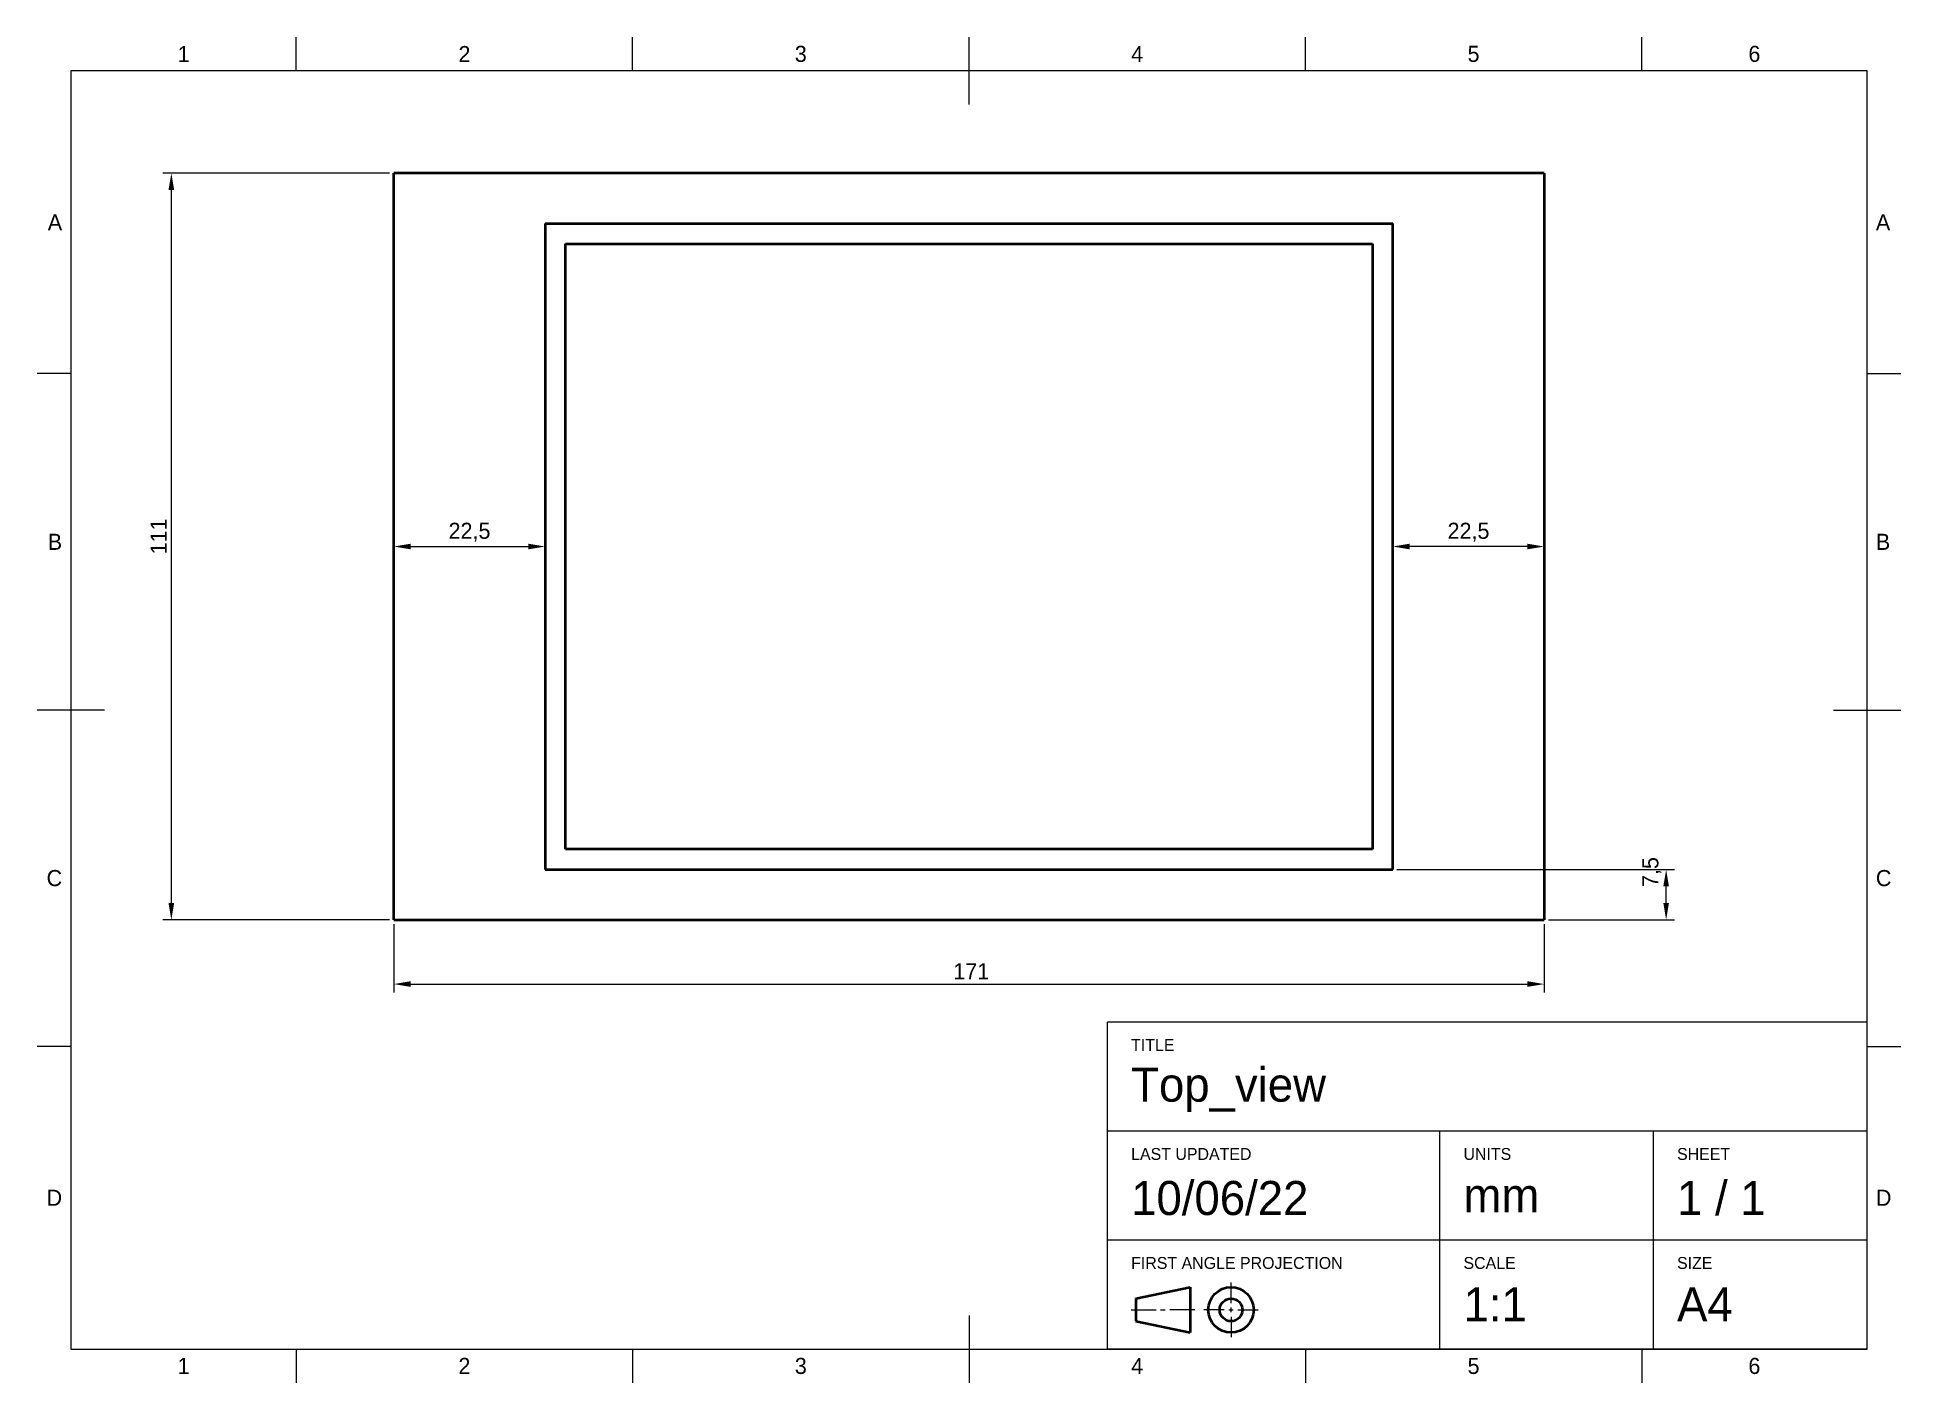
# Model space of a CAD drawing. Header units: millimetres. Extents: x 15 to 292, y 5 to 205.
import ezdxf

# ---------------------------------------------------------------- set-up
doc = ezdxf.new("R2010")
doc.units = ezdxf.units.MM
for name, color, linetype in [('Annotations', 7, 'Continuous'), ('Border', 7, 'Continuous'), ('Geometries', 7, 'Continuous')]:
    doc.layers.add(name, color=color, linetype=linetype)
doc.styles.add('Shapr0', font='txt', dxfattribs={"height": 2.3925})
doc.styles.add('Shapr1', font='txt', dxfattribs={"height": 2.3925})
doc.styles.add('Shapr2', font='txt', dxfattribs={"height": 2.3925})
doc.dimstyles.new('ISO-25', dxfattribs={"dimtxt": 2.5, "dimasz": 2.5, "dimexe": 1.25, "dimexo": 0.625, "dimtad": 1, "dimtxsty": 'Standard', "dimcen": 2.5, "dimadec": 0, "dimazin": 0, "dimtfac": 1, "dimtmove": 0, "dimatfit": 3, "dimfxl": 1, "dimarcsym": 0})

# ---------------------------------------------------------------- blocks, each defined once
blk = doc.blocks.new('*D2')
at = {"layer": 'Annotations', "color": 0, "linetype": 'Continuous', "lineweight": 15}
for p, q in [((67.38, 184.8), (33.68, 184.8)), ((34.93, 76.3), (34.93, 182.3)), ((67.38, 73.8), (33.68, 73.8))]:
    blk.add_line(p, q, dxfattribs=at)
at = {"layer": 'Annotations', "color": 0}
for points in [[(35.35, 182.3), (34.51, 182.3), (34.93, 184.8)], [(34.51, 76.3), (35.35, 76.3), (34.93, 73.8)]]:
    blk.add_solid(points, dxfattribs=at)
at = {"layer": 'Defpoints', "color": 0}
for p in [(34.93, 184.8), (68, 184.8), (68, 73.8)]:
    blk.add_point(p, dxfattribs=at)
at = {"layer": 'Annotations', "color": 0, "lineweight": 15, "insert": (33.03, 130.8), "char_height": 2.393, "attachment_point": 5, "rotation": 90, "style": 'Shapr2'}
blk.add_mtext('111', dxfattribs=at)
blk = doc.blocks.new('*D3')
at = {"layer": 'Annotations', "color": 0, "linetype": 'Continuous', "lineweight": 15}
for p, q in [((68, 73.18), (68, 63.01)), ((239, 73.18), (239, 63.01)), ((70.5, 64.26), (236.5, 64.26))]:
    blk.add_line(p, q, dxfattribs=at)
at = {"layer": 'Annotations', "color": 0}
for points in [[(70.5, 64.68), (70.5, 63.84), (68, 64.26)], [(236.5, 63.84), (236.5, 64.68), (239, 64.26)]]:
    blk.add_solid(points, dxfattribs=at)
at = {"layer": 'Defpoints', "color": 0}
for p in [(68, 73.8), (239, 73.8), (239, 64.26)]:
    blk.add_point(p, dxfattribs=at)
at = {"layer": 'Annotations', "color": 0, "lineweight": 15, "insert": (153.83, 66.16), "char_height": 2.393, "attachment_point": 5, "style": 'Shapr2'}
blk.add_mtext('171', dxfattribs=at)
blk = doc.blocks.new('*D4')
at = {"layer": 'Annotations', "color": 0, "linetype": 'Continuous', "lineweight": 15}
blk.add_line((236.5, 129.3), (219, 129.3), dxfattribs=at)
at = {"layer": 'Annotations', "color": 0}
for points in [[(219, 129.72), (219, 128.88), (216.5, 129.3)], [(236.5, 128.88), (236.5, 129.72), (239, 129.3)]]:
    blk.add_solid(points, dxfattribs=at)
at = {"layer": 'Defpoints', "color": 0}
for p in [(216.5, 129.3), (216.5, 129.3), (239, 129.3)]:
    blk.add_point(p, dxfattribs=at)
at = {"layer": 'Annotations', "color": 0, "lineweight": 15, "insert": (227.75, 131.42), "char_height": 2.393, "attachment_point": 5, "style": 'Shapr2'}
blk.add_mtext('22,5', dxfattribs=at)
blk = doc.blocks.new('*D5')
at = {"layer": 'Annotations', "color": 0, "linetype": 'Continuous', "lineweight": 15}
blk.add_line((70.5, 129.3), (88, 129.3), dxfattribs=at)
at = {"layer": 'Annotations', "color": 0}
for points in [[(70.5, 129.72), (70.5, 128.88), (68, 129.3)], [(88, 128.88), (88, 129.72), (90.5, 129.3)]]:
    blk.add_solid(points, dxfattribs=at)
at = {"layer": 'Defpoints', "color": 0}
for p in [(68, 129.3), (90.5, 129.3), (90.5, 129.3)]:
    blk.add_point(p, dxfattribs=at)
at = {"layer": 'Annotations', "color": 0, "lineweight": 15, "insert": (79.25, 131.42), "char_height": 2.393, "attachment_point": 5, "style": 'Shapr2'}
blk.add_mtext('22,5', dxfattribs=at)
blk = doc.blocks.new('*D6')
at = {"layer": 'Annotations', "color": 0, "linetype": 'Continuous', "lineweight": 15}
for p, q in [((217.12, 81.3), (258.38, 81.3)), ((257.13, 76.3), (257.13, 78.8)), ((239.62, 73.8), (258.38, 73.8))]:
    blk.add_line(p, q, dxfattribs=at)
at = {"layer": 'Annotations', "color": 0}
for points in [[(257.54, 78.8), (256.71, 78.8), (257.13, 81.3)], [(256.71, 76.3), (257.54, 76.3), (257.13, 73.8)]]:
    blk.add_solid(points, dxfattribs=at)
at = {"layer": 'Defpoints', "color": 0}
for p in [(216.5, 81.3), (257.13, 81.3), (239, 73.8)]:
    blk.add_point(p, dxfattribs=at)
at = {"layer": 'Annotations', "color": 0, "lineweight": 15, "insert": (255, 80.91), "char_height": 2.393, "attachment_point": 5, "rotation": 90, "style": 'Shapr2'}
blk.add_mtext('7,5', dxfattribs=at)
blk = doc.blocks.new('*U7')
at = {"layer": 'Border', "linetype": 'Continuous', "lineweight": 15}
for p, q in [((287, 58.6), (174.1, 58.6)), ((174.1, 10), (174.1, 58.6)), ((287, 10), (287, 58.6)), ((287, 42.4), (174.1, 42.4)), ((223.5, 10), (223.5, 42.4)), ((255.25, 10), (255.25, 42.4)), ((287, 26.2), (174.1, 26.2)), ((192.450088, 16.837486), (192.450088, 19.875004)), ((177.6, 15.82498), (181.312522, 15.82498)), ((181.987526, 15.82498), (182.66253, 15.82498)), ((187.050056, 15.82498), (183.337534, 15.82498)), ((191.437582, 15.82498), (188.400064, 15.82498)), ((192.112586, 15.82498), (192.78759, 15.82498)), ((192.450088, 15.487478), (192.450088, 16.162482)), ((192.450088, 14.812474), (192.450088, 11.774956)), ((193.462594, 15.82498), (196.500112, 15.82498)), ((287, 10), (174.1, 10))]:
    blk.add_line(p, q, dxfattribs=at)
at = {"layer": 'Border', "linetype": 'Continuous', "lineweight": 40}
for p, q in [((178.275004, 17.51249), (186.375052, 19.2)), ((178.275004, 17.51249), (178.275004, 14.13747)), ((186.375052, 19.2), (186.375052, 12.44996)), ((178.275004, 14.13747), (186.375052, 12.44996))]:
    blk.add_line(p, q, dxfattribs=at)
for radius in [3.37502, 1.68751]:
    blk.add_circle((192.450088, 15.82498), radius, dxfattribs=at)

msp = doc.modelspace()

# ---------------------------------------------------------------- linework, layer by layer
at = {"layer": 'Border', "linetype": 'Continuous', "lineweight": 15}
for p, q in [((53.5, 200), (53.5, 205)), ((103.5, 200), (103.5, 205)), ((153.5, 195), (153.5, 205)), ((203.5, 200), (203.5, 205)), ((253.5, 200), (253.5, 205)), ((287, 200), (20, 200)), ((20, 200), (20, 10)), ((287, 10), (287, 200)), ((20, 155), (15, 155)), ((287, 155), (292, 155)), ((25, 105), (15, 105)), ((282, 105), (292, 105)), ((20, 55), (15, 55)), ((287, 55), (292, 55)), ((153.5, 15), (153.5, 5)), ((20, 10), (287, 10)), ((53.5, 10), (53.5, 5)), ((103.5, 10), (103.5, 5)), ((203.5, 10), (203.5, 5)), ((253.5, 10), (253.5, 5))]:
    msp.add_line(p, q, dxfattribs=at)
at = {"layer": 'Geometries', "linetype": 'Continuous', "lineweight": 40}
for p, q in [((239, 184.8), (68, 184.8)), ((68, 73.8), (68, 184.8)), ((239, 184.8), (239, 73.8)), ((90.5, 177.3), (216.5, 177.3)), ((90.5, 177.3), (90.5, 81.3)), ((216.5, 81.3), (216.5, 177.3)), ((93.5, 174.3), (213.5, 174.3)), ((93.5, 84.3), (93.5, 174.3)), ((213.5, 174.3), (213.5, 84.3)), ((213.5, 84.3), (93.5, 84.3)), ((90.5, 81.3), (216.5, 81.3)), ((68, 73.8), (239, 73.8))]:
    msp.add_line(p, q, dxfattribs=at)

# ---------------------------------------------------------------- block references
msp.add_blockref('*U7', (0, 0))

# ---------------------------------------------------------------- texts
at = {"layer": 'Border', "linetype": 'Continuous', "lineweight": 15, "char_height": 2.393, "width": 2.3925, "style": 'Shapr0'}
for s, insert, attachment_point in [('1', (36.75, 201.304), 8), ('2', (78.5, 201.304), 8), ('3', (128.5, 201.304), 8), ('4', (178.5, 201.304), 8), ('5', (228.5, 201.304), 8), ('6', (270.25, 201.304), 8), ('A', (18.696, 177.5), 6), ('A', (288.304, 177.5), 4), ('B', (18.696, 130), 6), ('B', (288.304, 130), 4), ('C', (18.696, 80), 6), ('C', (288.304, 80), 4), ('D', (18.696, 32.5), 6), ('D', (288.304, 32.5), 4), ('1', (36.75, 8.696), 2), ('2', (78.5, 8.696), 2), ('3', (128.5, 8.696), 2), ('4', (178.5, 8.696), 2), ('5', (228.5, 8.696), 2), ('6', (270.25, 8.696), 2)]:
    msp.add_mtext(s, dxfattribs=dict(at, insert=insert, attachment_point=attachment_point))
at = {"layer": 'Border', "linetype": 'Continuous', "lineweight": 15, "attachment_point": 7, "style": 'Shapr1'}
for s, insert, char_height in [('TITLE', (177.6, 54.33), 1.7705), ('Top_view', (177.6, 45.252), 5.0625), ('LAST UPDATED', (177.6, 38.092), 1.77045), ('UNITS', (227, 38.092), 1.7705), ('SHEET', (258.75, 38.092), 1.7705), ('10/06/22', (177.6, 29.856), 5.0625), ('mm', (227, 30.337), 5.0625), ('1 / 1', (258.75, 29.856), 5.0625), ('FIRST ANGLE PROJECTION', (177.6, 21.892), 1.77045), ('SCALE', (227, 21.892), 1.7705), ('SIZE', (258.75, 21.892), 1.7705), ('1:1', (227, 14.116), 5.0625), ('A4', (258.75, 14.137), 5.0625)]:
    msp.add_mtext(s, dxfattribs=dict(at, insert=insert, char_height=char_height))

# ---------------------------------------------------------------- dimensions: what is measured, and where the dimension line sits
at = {"layer": 'Annotations', "linetype": 'Continuous', "lineweight": 15}
for base, p1, p2, angle, override, picture, middle in [((34.93, 184.8), (68, 73.8), (68, 184.8), 90, {"dimscale": 1, "dimgap": 0.7, "dimdec": 2, "dimlfac": 1, "dimzin": 8, "dimdsep": 44, "dimtxsty": 'Shapr2', "dimse1": 0, "dimse2": 0, "dimfrac": 2, "dimlwd": 15, "dimlwe": 15}, '*D2', (34.93, 130.803)), ((90.5, 129.3), (68, 129.3), (90.5, 129.3), 180, {"dimscale": 1, "dimgap": 0.7, "dimdec": 2, "dimlfac": 1, "dimzin": 8, "dimdsep": 44, "dimtxsty": 'Shapr2', "dimse1": 1, "dimse2": 1, "dimfrac": 2, "dimlwd": 15, "dimlwe": 15}, '*D5', (79.25, 129.3)), ((257.127, 81.3), (239, 73.8), (216.5, 81.3), 90, {"dimscale": 1, "dimgap": 0.7, "dimdec": 2, "dimlfac": 1, "dimzin": 8, "dimdsep": 44, "dimtxsty": 'Shapr2', "dimse1": 0, "dimse2": 0, "dimfrac": 2, "dimlwd": 15, "dimlwe": 15}, '*D6', (257.127, 80.912))]:
    dim = msp.add_linear_dim(base=base, p1=p1, p2=p2, angle=angle, dimstyle='ISO-25', override=override, dxfattribs=at)
    dim.commit()
    dim.dimension.update_dxf_attribs({"geometry": picture, "text_midpoint": middle, "dimtype": 160})
for base, p1, p2, override, picture, middle in [((216.5, 129.3), (239, 129.3), (216.5, 129.3), {"dimscale": 1, "dimgap": 0.7, "dimdec": 2, "dimlfac": 1, "dimzin": 8, "dimdsep": 44, "dimtxsty": 'Shapr2', "dimse1": 1, "dimse2": 1, "dimfrac": 2, "dimlwd": 15, "dimlwe": 15}, '*D4', (227.75, 129.3)), ((239, 64.259), (68, 73.8), (239, 73.8), {"dimscale": 1, "dimgap": 0.7, "dimdec": 2, "dimlfac": 1, "dimzin": 8, "dimdsep": 44, "dimtxsty": 'Shapr2', "dimse1": 0, "dimse2": 0, "dimfrac": 2, "dimlwd": 15, "dimlwe": 15}, '*D3', (153.832, 64.259))]:
    dim = msp.add_linear_dim(base=base, p1=p1, p2=p2, dimstyle='ISO-25', override=override, dxfattribs=at)
    dim.commit()
    dim.dimension.update_dxf_attribs({"geometry": picture, "text_midpoint": middle, "dimtype": 160})

doc.saveas('drawing.dxf')
